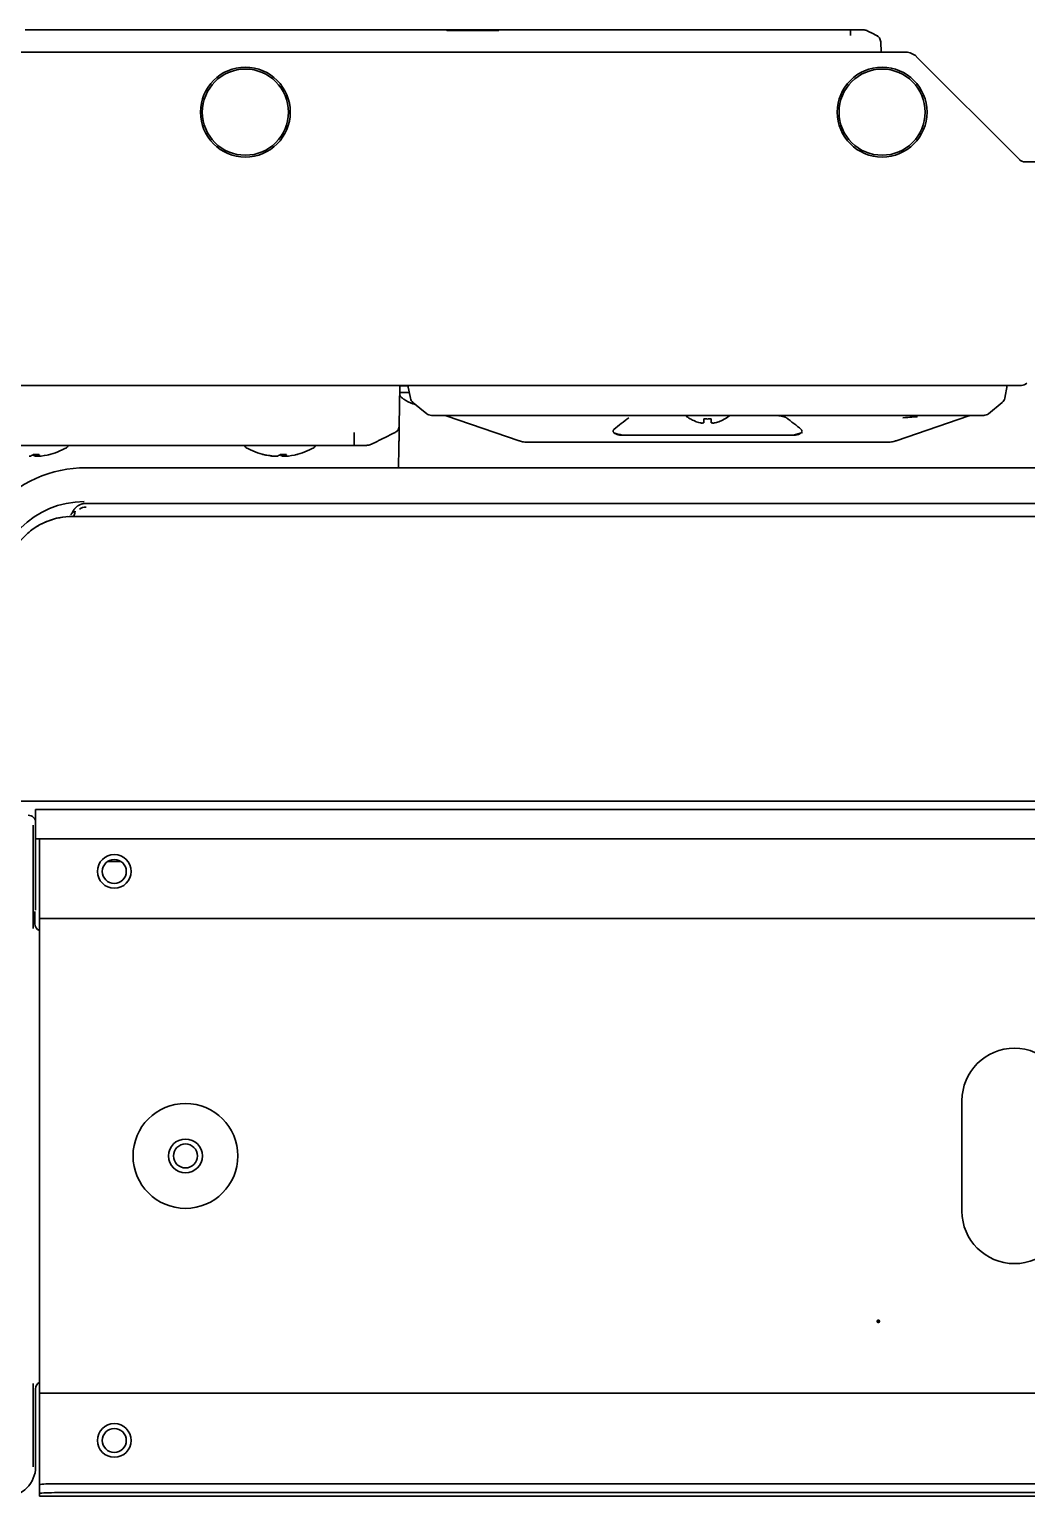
# Model space of a CAD drawing. Header units: inches. Extents: x 786 to 5593, y 691 to 5024.
# Drawn here: x 3460.9 to 3594, y 4761.3 to 4957.2 of the extents above; entities that cross this region are included whole.
import ezdxf

# ---------------------------------------------------------------- set-up
doc = ezdxf.new("R2010")
doc.units = ezdxf.units.IN
doc.layers.add('1', color=7, linetype='Continuous', true_color=0xffffff)
doc.layers.add('4', color=7, linetype='Continuous', true_color=0xffffff)

msp = doc.modelspace()

# ---------------------------------------------------------------- linework, layer by layer
at = {"layer": '1', "color": 7, "linetype": 'Continuous', "lineweight": 35}
for p, q in [((3460.32, 4957.18), (3467.64, 4957.18)), ((3465.04, 4957.24), (3465.04, 4957.18)), ((3471.68, 4957.18), (3504.97, 4957.18)), ((3485.7, 4957.18), (3485.7, 4957.24)), ((3493.97, 4957.18), (3493.97, 4957.24)), ((3509.01, 4957.18), (3516.33, 4957.18)), ((3509.82, 4957.18), (3509.82, 4957.24)), ((3523.59, 4957.18), (3570.52, 4957.18)), ((3449.24, 4954.18), (3577.91, 4954.18)), ((3574.55, 4955.59), (3574.63, 4954.18)), ((3579.33, 4953.59), (3593.08, 4939.84)), ((3593.79, 4939.54), (4057.69, 4939.54)), ((3593.33, 4909.68), (3457.45, 4909.68)), ((3510.37, 4909.68), (3510.28, 4904.28)), ((3511.44, 4909.65), (3510.37, 4909.65)), ((3511.77, 4907.99), (3511.44, 4909.68)), ((3591.44, 4909.68), (3591.11, 4907.99)), ((3511.62, 4908.75), (3510.35, 4908.75)), ((3510.83, 4907.86), (3510.88, 4907.86)), ((3512.11, 4907.41), (3513.94, 4905.9)), ((3588.94, 4905.9), (3590.77, 4907.41)), ((3517.44, 4905.68), (3514.58, 4905.68)), ((3516.48, 4905.64), (3516.55, 4905.61)), ((3516.55, 4905.61), (3526.27, 4902.28)), ((3585.44, 4905.68), (3517.44, 4905.68)), ((3549.14, 4905.2), (3549.14, 4905.23)), ((3553.74, 4905.23), (3553.74, 4905.2)), ((3576.61, 4902.28), (3586.33, 4905.61)), ((3588.3, 4905.68), (3585.44, 4905.68)), ((3586.33, 4905.61), (3586.4, 4905.64)), ((3562.84, 4903.03), (3540.04, 4903.03)), ((3504.27, 4901.68), (3456.24, 4901.68)), ((3526.27, 4902.28), (3526.34, 4902.27)), ((3527.61, 4902.1), (3575.27, 4902.1)), ((3576.54, 4902.27), (3576.61, 4902.28)), ((3461.83, 4900.47), (3461.83, 4900.22)), ((3462.08, 4900.48), (3462.08, 4900.22)), ((3493.65, 4900.23), (3493.65, 4900.22)), ((3494.83, 4900.47), (3494.83, 4900.22)), ((3495.08, 4900.48), (3495.08, 4900.22)), ((3456.24, 4854.18), (4195.24, 4854.18)), ((3461.74, 4853.05), (3461.74, 4852.83)), ((4189.24, 4853.05), (3461.74, 4853.05)), ((3461.74, 4852.83), (3461.74, 4849.29)), ((3461.42, 4850.96), (3461.42, 4837.15)), ((3461.74, 4849.29), (3461.74, 4849.11)), ((3461.74, 4849.11), (3461.74, 4839.61)), ((3461.74, 4849.11), (4189.24, 4849.11)), ((3462.24, 4849.11), (3462.24, 4839.48)), ((3471.34, 4846.1), (3473.15, 4846.1)), ((3461.65, 4837.79), (3461.65, 4839.41)), ((3461.65, 4837.79), (3461.65, 4839.41)), ((3462.24, 4839.48), (3462.24, 4838.48)), ((3462.24, 4836.28), (3462.24, 4838.48)), ((4189.24, 4838.48), (3462.24, 4838.48)), ((3461.65, 4837.79), (3461.65, 4837.79)), ((3462.24, 4836.28), (3462.24, 4777.28)), ((3585.4, 4814.16), (3585.4, 4799.4)), ((3461.42, 4776.4), (3461.42, 4765.28)), ((3461.74, 4775.68), (3461.74, 4765.28)), ((3462.24, 4775.08), (3462.24, 4777.28)), ((3462.24, 4774.08), (3462.24, 4775.08)), ((4189.24, 4775.08), (3462.24, 4775.08)), ((3462.24, 4774.08), (3462.24, 4763.55)), ((3462.24, 4763.55), (3462.24, 4762.86)), ((3462.24, 4761.67), (3462.24, 4762.86)), ((3464.24, 4763), (4187.24, 4763)), ((3462.24, 4761.36), (3462.24, 4761.67)), ((3462.24, 4761.36), (3462.24, 4761.35)), ((3462.24, 4761.35), (4189.24, 4761.35)), ((3464.24, 4761.81), (4187.24, 4761.81))]:
    msp.add_line(p, q, dxfattribs=at)
for centre, radius in [((3489.74, 4946.18), 6), ((3574.74, 4946.18), 6), ((3489.74, 4946.18), 5.75), ((3574.74, 4946.18), 5.75), ((3472.24, 4844.78), 2.25), ((3472.24, 4844.78), 1.6), ((3481.74, 4806.78), 7), ((3481.74, 4806.78), 2.26), ((3481.74, 4806.78), 1.6), ((3472.24, 4768.78), 2.25), ((3472.24, 4768.78), 1.6)]:
    msp.add_circle(centre, radius, dxfattribs=at)
for centre, radius, start, end in [((3577.91, 4952.18), 2, 45, 90), ((3593.79, 4940.54), 1, 225, 270), ((3511.29, 4910.15), 0.5, 270, 288.1955), ((3593.33, 4910.68), 1, 270, 315), ((3513.2, 4910.75), 3.74, 220.2596, 230.6449), ((3512.75, 4908.18), 1, 191, 230.5), ((3590.13, 4908.18), 1, 309.5, 349), ((3514.58, 4906.68), 1, 230.5, 270), ((3551.64, 4909.3), 4.8, 228.9523, 238.4186), ((3551.44, 4908.98), 3.78, 262.3959, 269.9965), ((3551.44, 4908.98), 3.78, 270.0035, 277.6041), ((3551.24, 4909.3), 4.8, 301.5837, 311.0475), ((3588.3, 4906.68), 1, 270, 309.5), ((3461.36, 4909.26), 9.08, 283.2612, 299.6794), ((3465.61, 4901.8), 0.5, 299.6794, 345.3977), ((3490.11, 4901.8), 0.5, 194.6023, 240.3206), ((3494.36, 4909.26), 9.08, 240.3206, 256.7388), ((3494.36, 4909.26), 9.08, 283.2612, 299.6794), ((3498.61, 4901.8), 0.5, 299.6794, 345.3977), ((3592.4, 4814.16), 7, 0, 180), ((3592.4, 4799.4), 7, 180, 0), ((3457.74, 4765.28), 4, 270, 0)]:
    msp.add_arc(centre, radius, start, end, dxfattribs=at)
for centre, major_axis, ratio, start_param, end_param in [((3573.55, 4955.54), (-0.999, -0.052), 0.99998, 3.141593, 4.207329), ((3513.2, 4910.77), (3.62, 0.87), 0.997235, 3.804658, 4.177379), ((3512.94, 4910.81), (0.81, 3.6), 0.902278, 3.129444, 3.24631), ((3551.44, 4852.82), (0, -56.13), 0.531846, 3.501545, 3.573753), ((3551.44, 4852.82), (0, -56.13), 0.531846, 2.709432, 2.78164), ((3576.78, 4905.18), (-2.94, -0.33), 0.030353, 3.541375, 4.453114), ((3551.44, 4921.57), (30.59, 0), 0.652774, 4.290638, 4.330587), ((3551.44, 4921.57), (30.59, 0), 0.652774, 5.094191, 5.13959), ((3460.73, 4909.26), (0, -9.06), 0.319632, 0.058074, 0.249579), ((3462, 4909.26), (0, 9.06), 0.319632, 2.921888, 3.083519), ((3461.84, 4909.26), (0, 8.79), 0.978398, 3.096057, 3.187129), ((3461.3, 4909.26), (0, -9.06), 0.995851, 0.058074, 0.085647), ((3462.03, 4909.26), (0, 9.06), 0.090997, 3.199666, 3.391172), ((3461.58, 4909.26), (0, 9.06), 0.947542, 3.199666, 3.391172), ((3494.15, 4909.26), (0, -9.06), 0.947542, 6.033606, 6.225112), ((3492.11, 4909.26), (0, -8.79), 0.206731, 6.237649, 6.328721), ((3494.43, 4909.26), (0, 9.06), 0.995851, 2.892014, 3.083519), ((3493.73, 4909.26), (0, -9.06), 0.319632, 0.058074, 0.249579), ((3495, 4909.26), (0, 9.06), 0.319632, 2.921888, 3.083519), ((3494.84, 4909.26), (0, 8.79), 0.978398, 3.096057, 3.187129), ((3494.3, 4909.26), (0, -9.06), 0.995851, 0.058074, 0.085647), ((3495.03, 4909.26), (0, 9.06), 0.090997, 3.199666, 3.391172), ((3494.58, 4909.26), (0, 9.06), 0.947542, 3.199666, 3.391172), ((3460.74, 4851.28), (0.708, 0.708), 0.998783, 5.498396, 7.067974), ((3462.65, 4837.79), (-0.709, -0.709), 0.997569, 5.498396, 6.644262), ((3462.74, 4775.68), (-0.708, 0.708), 0.998783, 6.021139, 7.067974), ((3464.24, 4762.86), (-2, 0), 0.069756, 4.712389, 6.283185), ((3464.24, 4761.67), (2, 0), 0.069756, 1.570796, 3.141593)]:
    msp.add_ellipse(centre, major_axis=major_axis, ratio=ratio, start_param=start_param, end_param=end_param, dxfattribs=at)
for points, knots in [([(3467.64, 4957.18), (3467.71, 4957.18), (3467.78, 4957.18), (3467.92, 4957.18), (3467.99, 4957.18), (3468.1, 4957.18), (3468.14, 4957.18), (3468.21, 4957.18), (3468.25, 4957.18), (3468.36, 4957.18), (3468.44, 4957.18), (3468.59, 4957.18), (3468.67, 4957.18), (3468.83, 4957.18), (3468.91, 4957.18), (3469.16, 4957.18), (3469.32, 4957.18), (3469.58, 4957.18), (3469.67, 4957.18), (3469.8, 4957.18), (3469.85, 4957.18), (3469.94, 4957.18), (3469.98, 4957.18), (3470.12, 4957.18), (3470.21, 4957.18), (3470.39, 4957.18), (3470.48, 4957.18), (3470.66, 4957.18), (3470.75, 4957.18), (3470.93, 4957.18), (3471.03, 4957.18), (3471.21, 4957.18), (3471.3, 4957.18), (3471.49, 4957.18), (3471.59, 4957.18), (3471.68, 4957.18)], [0, 0, 0, 0, 0.0625, 0.0625, 0.125, 0.125, 0.15625, 0.15625, 0.1875, 0.1875, 0.25, 0.25, 0.3125, 0.3125, 0.375, 0.375, 0.5, 0.5, 0.5625, 0.5625, 0.59375, 0.59375, 0.625, 0.625, 0.6875, 0.6875, 0.75, 0.75, 0.8125, 0.8125, 0.875, 0.875, 0.9375, 0.9375, 1, 1, 1, 1]), ([(3504.97, 4957.18), (3505.07, 4957.18), (3505.16, 4957.18), (3505.35, 4957.18), (3505.44, 4957.18), (3505.58, 4957.18), (3505.63, 4957.18), (3505.72, 4957.18), (3505.77, 4957.18), (3505.91, 4957.18), (3506, 4957.18), (3506.18, 4957.18), (3506.27, 4957.18), (3506.45, 4957.18), (3506.54, 4957.18), (3506.81, 4957.18), (3506.98, 4957.18), (3507.24, 4957.18), (3507.33, 4957.18), (3507.46, 4957.18), (3507.5, 4957.18), (3507.58, 4957.18), (3507.62, 4957.18), (3507.83, 4957.18), (3507.99, 4957.18), (3508.22, 4957.18), (3508.3, 4957.18), (3508.45, 4957.18), (3508.52, 4957.18), (3508.66, 4957.18), (3508.73, 4957.18), (3508.87, 4957.18), (3508.94, 4957.18), (3509.01, 4957.18)], [0, 0, 0, 0, 0.0625, 0.0625, 0.125, 0.125, 0.15625, 0.15625, 0.1875, 0.1875, 0.25, 0.25, 0.3125, 0.3125, 0.375, 0.375, 0.5, 0.5, 0.5625, 0.5625, 0.59375, 0.59375, 0.625, 0.625, 0.75, 0.75, 0.8125, 0.8125, 0.875, 0.875, 0.9375, 0.9375, 1, 1, 1, 1]), ([(3516.33, 4957.18), (3516.45, 4957.18), (3516.57, 4957.18), (3516.82, 4957.18), (3516.95, 4957.18), (3517.15, 4957.18), (3517.21, 4957.18), (3517.35, 4957.18), (3517.41, 4957.18), (3517.62, 4957.18), (3517.75, 4957.18), (3518.17, 4957.18), (3518.46, 4957.18), (3519.05, 4957.18), (3519.35, 4957.18), (3519.82, 4957.18), (3519.97, 4957.18), (3520.17, 4957.18), (3520.21, 4957.18), (3520.29, 4957.18), (3520.41, 4957.18), (3520.86, 4957.18), (3521.26, 4957.18), (3521.76, 4957.18), (3521.92, 4957.18), (3522.25, 4957.18), (3522.42, 4957.18), (3522.75, 4957.18), (3522.92, 4957.18), (3523.25, 4957.18), (3523.42, 4957.18), (3523.59, 4957.18)], [0, 0, 0, 0, 0.0625, 0.0625, 0.125, 0.125, 0.15625, 0.15625, 0.1875, 0.1875, 0.25, 0.25, 0.375, 0.375, 0.5, 0.5, 0.5625, 0.5625, 0.578125, 0.578125, 0.59375, 0.625, 0.75, 0.75, 0.8125, 0.8125, 0.875, 0.875, 0.9375, 0.9375, 1, 1, 1, 1]), ([(3523.59, 4957.08), (3523.59, 4957.08), (3523.59, 4957.08), (3523.58, 4957.08), (3523.57, 4957.08), (3523.56, 4957.08), (3523.52, 4957.08), (3523.45, 4957.08), (3523.31, 4957.08), (3523.19, 4957.08), (3522.95, 4957.08), (3522.79, 4957.08), (3522.47, 4957.08), (3522.31, 4957.08), (3521.99, 4957.08), (3521.83, 4957.08), (3521.36, 4957.08), (3521.05, 4957.08), (3520.66, 4957.08), (3520.55, 4957.08), (3520.43, 4957.08), (3520.36, 4957.08), (3520.32, 4957.08), (3520.13, 4957.08), (3519.98, 4957.08), (3519.53, 4957.08), (3519.24, 4957.08), (3518.68, 4957.08), (3518.4, 4957.08), (3518, 4957.08), (3517.87, 4957.08), (3517.68, 4957.08), (3517.61, 4957.08), (3517.48, 4957.08), (3517.42, 4957.08), (3517.23, 4957.08), (3517.11, 4957.08), (3516.93, 4957.08), (3516.87, 4957.08), (3516.78, 4957.08), (3516.74, 4957.08), (3516.69, 4957.08), (3516.66, 4957.08), (3516.65, 4957.08), (3516.64, 4957.08), (3516.64, 4957.08), (3516.64, 4957.08), (3516.64, 4957.08)], [0, 0, 0, 0, 0.000977, 0.000977, 0.001953, 0.003906, 0.007813, 0.015625, 0.03125, 0.0625, 0.0625, 0.125, 0.125, 0.1875, 0.1875, 0.25, 0.25, 0.375, 0.375, 0.40625, 0.421875, 0.421875, 0.4375, 0.4375, 0.5, 0.5, 0.625, 0.625, 0.75, 0.75, 0.8125, 0.8125, 0.84375, 0.84375, 0.875, 0.875, 0.9375, 0.9375, 0.96875, 0.96875, 0.984375, 0.992188, 0.996094, 0.998047, 0.999023, 0.999023, 1, 1, 1, 1]), ([(3570.52, 4957.18), (3570.52, 4957.18), (3570.53, 4957.17), (3570.53, 4957.13), (3570.53, 4957.11), (3570.53, 4957.08)], [0, 0, 0, 0, 0.5, 0.5, 1, 1, 1, 1]), ([(3570.53, 4957.18), (3570.58, 4957.18), (3570.64, 4957.18), (3570.72, 4957.18), (3570.75, 4957.18), (3570.8, 4957.18), (3570.83, 4957.18), (3570.91, 4957.18), (3570.97, 4957.18), (3571.07, 4957.18), (3571.13, 4957.18), (3571.23, 4957.18), (3571.28, 4957.18), (3571.35, 4957.18), (3571.38, 4957.18), (3571.42, 4957.18), (3571.45, 4957.18), (3571.52, 4957.18), (3571.56, 4957.18), (3571.65, 4957.18), (3571.69, 4957.18), (3571.75, 4957.18), (3571.77, 4957.18), (3571.8, 4957.18), (3571.82, 4957.18), (3571.87, 4957.18), (3571.94, 4957.18), (3572, 4957.18), (3572.05, 4957.18), (3572.08, 4957.18), (3572.11, 4957.18), (3572.12, 4957.18), (3572.14, 4957.18), (3572.15, 4957.18), (3572.17, 4957.18), (3572.19, 4957.18), (3572.21, 4957.18), (3572.22, 4957.18), (3572.23, 4957.18), (3572.24, 4957.18), (3572.24, 4957.18)], [0, 0, 0, 0, 0.0625, 0.0625, 0.09375, 0.09375, 0.125, 0.125, 0.1875, 0.1875, 0.25, 0.25, 0.3125, 0.3125, 0.34375, 0.34375, 0.375, 0.375, 0.4375, 0.4375, 0.5, 0.5, 0.53125, 0.53125, 0.5625, 0.5625, 0.625, 0.6875, 0.6875, 0.75, 0.75, 0.78125, 0.78125, 0.8125, 0.8125, 0.875, 0.875, 0.9375, 0.9375, 1, 1, 1, 1]), ([(3572.24, 4957.18), (3572.31, 4957.18), (3572.39, 4957.17), (3572.54, 4957.13), (3572.61, 4957.11), (3572.68, 4957.08)], [0, 0, 0, 0, 0.5, 0.5, 1, 1, 1, 1]), ([(3573.99, 4956.44), (3574.07, 4956.4), (3574.14, 4956.35), (3574.28, 4956.23), (3574.34, 4956.16), (3574.44, 4956.01), (3574.47, 4955.93), (3574.53, 4955.77), (3574.55, 4955.68), (3574.55, 4955.59)], [0, 0, 0, 0, 0.25, 0.25, 0.5, 0.5, 0.75, 0.75, 1, 1, 1, 1]), ([(3549.14, 4905.23), (3549.34, 4905.11), (3549.55, 4905), (3549.88, 4904.86), (3549.99, 4904.82), (3550.21, 4904.74), (3550.32, 4904.71), (3550.44, 4904.68)], [0, 0, 0, 0, 0.5, 0.5, 0.75, 0.75, 1, 1, 1, 1]), ([(3550.94, 4904.68), (3550.94, 4904.71), (3550.94, 4904.74), (3550.94, 4904.82), (3550.94, 4904.86), (3550.94, 4904.95), (3550.94, 4905), (3550.94, 4905.08), (3550.94, 4905.11), (3550.94, 4905.17), (3550.94, 4905.2), (3550.94, 4905.23)], [0, 0, 0, 0, 0.25, 0.25, 0.5, 0.5, 0.75, 0.75, 0.875, 0.875, 1, 1, 1, 1]), ([(3551.94, 4905.23), (3551.94, 4905.11), (3551.94, 4905), (3551.94, 4904.86), (3551.94, 4904.82), (3551.94, 4904.74), (3551.94, 4904.71), (3551.94, 4904.68)], [0, 0, 0, 0, 0.5, 0.5, 0.75, 0.75, 1, 1, 1, 1]), ([(3552.44, 4904.68), (3552.55, 4904.71), (3552.67, 4904.74), (3552.89, 4904.82), (3553, 4904.86), (3553.22, 4904.95), (3553.32, 4905), (3553.48, 4905.08), (3553.53, 4905.11), (3553.64, 4905.17), (3553.69, 4905.2), (3553.74, 4905.23)], [0, 0, 0, 0, 0.25, 0.25, 0.5, 0.5, 0.75, 0.75, 0.875, 0.875, 1, 1, 1, 1]), ([(3561.95, 4905.35), (3561.94, 4905.36), (3561.93, 4905.37), (3561.9, 4905.38), (3561.88, 4905.39), (3561.84, 4905.42), (3561.81, 4905.43), (3561.72, 4905.47), (3561.65, 4905.5), (3561.53, 4905.54), (3561.46, 4905.56), (3561.33, 4905.59), (3561.27, 4905.6), (3561.14, 4905.62), (3561.07, 4905.63), (3560.94, 4905.65), (3560.88, 4905.66), (3560.68, 4905.67), (3560.55, 4905.68), (3560.41, 4905.68)], [0, 0, 0, 0, 0.03125, 0.03125, 0.0625, 0.0625, 0.125, 0.125, 0.25, 0.25, 0.375, 0.375, 0.5, 0.5, 0.625, 0.625, 0.75, 0.75, 1, 1, 1, 1]), ([(3586.53, 4905.67), (3586.53, 4905.66), (3586.52, 4905.66), (3586.49, 4905.66), (3586.45, 4905.65), (3586.4, 4905.64)], [0, 0, 0, 0, 0.0591, 0.0591, 1, 1, 1, 1]), ([(3509.72, 4903.4), (3509.8, 4903.44), (3509.88, 4903.49), (3510.01, 4903.61), (3510.07, 4903.68), (3510.17, 4903.84), (3510.21, 4903.92), (3510.26, 4904.1), (3510.28, 4904.19), (3510.28, 4904.28)], [0, 0, 0, 0, 0.25, 0.25, 0.5, 0.5, 0.75, 0.75, 1, 1, 1, 1]), ([(3510.28, 4904.28), (3510.28, 4904.28), (3510.28, 4904.27), (3510.28, 4904.26), (3510.28, 4904.25), (3510.28, 4904.22), (3510.28, 4904.2), (3510.28, 4904.16), (3510.28, 4904.14), (3510.27, 4904.06), (3510.27, 4903.99), (3510.27, 4903.89), (3510.27, 4903.87), (3510.27, 4903.83), (3510.27, 4903.8), (3510.27, 4903.73), (3510.27, 4903.68), (3510.26, 4903.52), (3510.26, 4903.29), (3510.26, 4903), (3510.25, 4902.77), (3510.25, 4902.69), (3510.25, 4902.58), (3510.25, 4902.56), (3510.25, 4902.52), (3510.25, 4902.46), (3510.25, 4902.39), (3510.24, 4902.17), (3510.24, 4901.98), (3510.23, 4901.59), (3510.23, 4901.39), (3510.22, 4900.96), (3510.22, 4900.73), (3510.21, 4900.44), (3510.21, 4900.38), (3510.21, 4900.27), (3510.21, 4900.21), (3510.2, 4900.03), (3510.2, 4899.91), (3510.2, 4899.54), (3510.19, 4899.29), (3510.19, 4898.93), (3510.18, 4898.83), (3510.18, 4898.72)], [0, 0, 0, 0, 0.039629, 0.039629, 0.079997, 0.079997, 0.120364, 0.120364, 0.160732, 0.160732, 0.241468, 0.241468, 0.261652, 0.261652, 0.281836, 0.281836, 0.322204, 0.322204, 0.402939, 0.483675, 0.483675, 0.524043, 0.524043, 0.534135, 0.534135, 0.544227, 0.564411, 0.564411, 0.645146, 0.645146, 0.725882, 0.725882, 0.806618, 0.806618, 0.826802, 0.826802, 0.846986, 0.846986, 0.887354, 0.887354, 0.968089, 0.968089, 1, 1, 1, 1]), ([(3540.04, 4903.03), (3539.97, 4903.03), (3539.83, 4903.04), (3539.69, 4903.06), (3539.56, 4903.08), (3539.49, 4903.1), (3539.39, 4903.12), (3539.35, 4903.14), (3539.3, 4903.15), (3539.29, 4903.16), (3539.25, 4903.17), (3539.24, 4903.18), (3539.19, 4903.2), (3539.16, 4903.21), (3539.1, 4903.25), (3539.07, 4903.26), (3539.02, 4903.29), (3539.01, 4903.3), (3538.98, 4903.32), (3538.97, 4903.34), (3538.94, 4903.36), (3538.93, 4903.37), (3538.91, 4903.4), (3538.9, 4903.41), (3538.88, 4903.44), (3538.87, 4903.45), (3538.86, 4903.47), (3538.85, 4903.48), (3538.85, 4903.5), (3538.85, 4903.5), (3538.84, 4903.53), (3538.83, 4903.55), (3538.83, 4903.57), (3538.83, 4903.58), (3538.83, 4903.6), (3538.83, 4903.6), (3538.84, 4903.63), (3538.84, 4903.65), (3538.85, 4903.67), (3538.85, 4903.68), (3538.86, 4903.69), (3538.86, 4903.7), (3538.88, 4903.72), (3538.89, 4903.73), (3538.91, 4903.76), (3538.92, 4903.77), (3538.94, 4903.78)], [0, 0, 0, 0, 0.125, 0.25, 0.25, 0.375, 0.375, 0.4375, 0.4375, 0.46875, 0.46875, 0.5, 0.5, 0.5625, 0.5625, 0.625, 0.625, 0.65625, 0.65625, 0.6875, 0.6875, 0.71875, 0.71875, 0.75, 0.75, 0.78125, 0.78125, 0.796875, 0.796875, 0.8125, 0.8125, 0.84375, 0.84375, 0.859375, 0.859375, 0.875, 0.875, 0.90625, 0.90625, 0.921875, 0.921875, 0.9375, 0.9375, 0.96875, 0.96875, 1, 1, 1, 1]), ([(3563.94, 4903.78), (3563.96, 4903.77), (3563.97, 4903.76), (3563.99, 4903.74), (3563.99, 4903.73), (3564, 4903.72), (3564.01, 4903.71), (3564.02, 4903.69), (3564.03, 4903.68), (3564.04, 4903.65), (3564.04, 4903.65), (3564.04, 4903.63), (3564.04, 4903.62), (3564.05, 4903.6), (3564.05, 4903.58), (3564.05, 4903.55), (3564.04, 4903.53), (3564.03, 4903.5), (3564.03, 4903.48), (3564.01, 4903.45), (3564, 4903.44), (3563.98, 4903.41), (3563.97, 4903.4), (3563.95, 4903.37), (3563.94, 4903.36), (3563.9, 4903.32), (3563.87, 4903.3), (3563.81, 4903.26), (3563.78, 4903.25), (3563.74, 4903.22), (3563.72, 4903.21), (3563.69, 4903.2), (3563.68, 4903.19), (3563.6, 4903.16), (3563.53, 4903.14), (3563.43, 4903.11), (3563.4, 4903.1), (3563.33, 4903.08), (3563.29, 4903.08), (3563.19, 4903.06), (3563.12, 4903.05), (3562.98, 4903.04), (3562.91, 4903.03), (3562.84, 4903.03)], [0, 0, 0, 0, 0.03125, 0.03125, 0.046875, 0.046875, 0.0625, 0.0625, 0.09375, 0.09375, 0.109375, 0.109375, 0.125, 0.125, 0.15625, 0.15625, 0.1875, 0.1875, 0.21875, 0.21875, 0.25, 0.25, 0.28125, 0.28125, 0.3125, 0.3125, 0.375, 0.375, 0.4375, 0.4375, 0.46875, 0.46875, 0.5, 0.5, 0.625, 0.625, 0.6875, 0.6875, 0.75, 0.75, 0.875, 0.875, 1, 1, 1, 1]), ([(3504.28, 4901.88), (3504.28, 4901.82), (3504.28, 4901.76), (3504.28, 4901.69), (3504.27, 4901.68), (3504.27, 4901.68)], [0, 0, 0, 0, 0.5, 0.5, 1, 1, 1, 1]), ([(3505.78, 4901.68), (3505.78, 4901.68), (3505.77, 4901.68), (3505.77, 4901.68), (3505.76, 4901.68), (3505.75, 4901.68), (3505.75, 4901.68), (3505.74, 4901.68), (3505.73, 4901.68), (3505.72, 4901.68), (3505.71, 4901.68), (3505.69, 4901.68), (3505.67, 4901.68), (3505.67, 4901.68), (3505.64, 4901.68), (3505.61, 4901.68), (3505.57, 4901.68), (3505.54, 4901.68), (3505.49, 4901.68), (3505.46, 4901.68), (3505.41, 4901.68), (3505.4, 4901.68), (3505.36, 4901.68), (3505.35, 4901.68), (3505.29, 4901.68), (3505.26, 4901.68), (3505.18, 4901.68), (3505.14, 4901.68), (3505.06, 4901.68), (3505.02, 4901.68), (3504.95, 4901.68), (3504.93, 4901.68), (3504.89, 4901.68), (3504.87, 4901.68), (3504.8, 4901.68), (3504.75, 4901.68), (3504.66, 4901.68), (3504.61, 4901.68), (3504.54, 4901.68), (3504.52, 4901.68), (3504.47, 4901.68), (3504.44, 4901.68), (3504.39, 4901.68), (3504.37, 4901.68), (3504.32, 4901.68), (3504.3, 4901.68), (3504.27, 4901.68)], [0, 0, 0, 0, 0.0625, 0.0625, 0.09375, 0.09375, 0.125, 0.125, 0.15625, 0.15625, 0.1875, 0.21875, 0.21875, 0.25, 0.25, 0.3125, 0.3125, 0.375, 0.375, 0.4375, 0.4375, 0.46875, 0.46875, 0.5, 0.5, 0.5625, 0.5625, 0.625, 0.625, 0.6875, 0.6875, 0.71875, 0.71875, 0.75, 0.75, 0.8125, 0.8125, 0.875, 0.875, 0.90625, 0.90625, 0.9375, 0.9375, 0.96875, 0.96875, 1, 1, 1, 1]), ([(3506.67, 4901.88), (3506.53, 4901.82), (3506.38, 4901.76), (3506.09, 4901.69), (3505.93, 4901.68), (3505.78, 4901.68)], [0, 0, 0, 0, 0.5, 0.5, 1, 1, 1, 1]), ([(3526.34, 4902.27), (3526.42, 4902.24), (3526.59, 4902.19), (3526.89, 4902.14), (3527.24, 4902.11), (3527.48, 4902.1), (3527.61, 4902.1)], [0, 0, 0, 0, 0.221555, 0.46552, 0.72781, 1, 1, 1, 1]), ([(3575.27, 4902.1), (3575.4, 4902.1), (3575.64, 4902.11), (3575.99, 4902.14), (3576.29, 4902.19), (3576.46, 4902.24), (3576.54, 4902.27)], [0, 0, 0, 0, 0.27219, 0.53448, 0.778445, 1, 1, 1, 1])]:
    msp.add_open_spline(points, degree=3, knots=knots, dxfattribs=at)
for points, degree in [([(3570.53, 4957.08), (3570.53, 4956.44)], 1), ([(3572.68, 4957.08), (3573.99, 4956.44)], 1), ([(3504.28, 4903.4), (3504.28, 4901.88)], 1), ([(3509.72, 4903.4), (3506.67, 4901.88)], 1), ([(3550.44, 4904.68), (3550.48, 4904.68), (3550.56, 4904.67), (3550.69, 4904.66), (3550.82, 4904.67), (3550.9, 4904.68), (3550.94, 4904.68)], 3), ([(3551.94, 4904.68), (3551.98, 4904.68), (3552.07, 4904.67), (3552.19, 4904.66), (3552.32, 4904.67), (3552.4, 4904.68), (3552.44, 4904.68)], 3)]:
    msp.add_open_spline(points, degree=degree, dxfattribs=at)
at = {"layer": '1', "color": 163, "linetype": 'Continuous', "lineweight": 70}
msp.add_point((3574.24, 4784.68), dxfattribs=at)
msp.add_point((3574.24, 4784.68), dxfattribs=at)
at = {"layer": '4', "color": 7, "linetype": 'Continuous', "lineweight": 35}
for p, q in [((3791.58, 4898.69), (3468.49, 4898.69)), ((3468.47, 4893.93), (4183.01, 4893.93)), ((3468.47, 4893.93), (4183.01, 4893.93)), ((3466.09, 4892.21), (3466.04, 4892.19)), ((3466.09, 4892.21), (3466.04, 4892.19)), ((3466.1, 4892.21, 0), (3466.05, 4892.19, 0)), ((3466.1, 4892.21, 0), (3466.06, 4892.19, 0)), ((4184.87, 4892.18), (3466.61, 4892.18)), ((4184.87, 4892.18), (3466.61, 4892.18))]:
    msp.add_line(p, q, dxfattribs=at)
for centre, radius, start, end in [((3468.49, 4882.18), 16.51, 90, 137.9028), ((3468.24, 4882.18), 11.99, 90, 180), ((3465.73, 4893.14, 0), 1, 314.1749, 336.181), ((3465.73, 4893.14, 0), 1, 314.1749, 336.181)]:
    msp.add_arc(centre, radius, start, end, dxfattribs=at)
for centre, major_axis, ratio, start_param, end_param in [((3468.47, 4891.93), (-1.5, 0), 0.999848, 4.712361, 5.328671), ((3468.47, 4891.93), (-1.5, 0), 0.999848, 4.712361, 5.328671), ((3466.62, 4883.18), (-3.07, -8.46), 0.999999, 3.636789, 4.114937), ((3465.73, 4893.14), (-0.39, -0.921), 0.999999, 1.171438, 1.556313), ((3465.73, 4893.14), (-0.39, -0.921), 0.999999, 1.171417, 1.556302), ((3466.61, 4893.18), (0, -1), 0.423885, 6.283177, 7.567267), ((3466.61, 4893.18), (0, -1), 0.423885, 6.283177, 7.567267)]:
    msp.add_ellipse(centre, major_axis=major_axis, ratio=ratio, start_param=start_param, end_param=end_param, dxfattribs=at)
msp.add_rational_spline([(3468.47, 4893.93), (3468.4, 4893.93), (3468.05, 4893.91), (3467.48, 4893.72), (3466.94, 4893.26), (3466.72, 4892.89), (3466.64, 4892.73)], [0.999999262717, 0.999999262717, 0.999999262571, 0.999999261087, 0.999999257441, 0.999999254581, 0.99999925331], degree=3, knots=[0, 0, 0, 0, 0.092093, 0.454546, 0.771811, 1, 1, 1, 1], dxfattribs=at)
msp.add_rational_spline([(3468.47, 4893.93), (3468.4, 4893.93), (3468.05, 4893.91), (3467.48, 4893.72), (3466.94, 4893.26), (3466.72, 4892.89), (3466.64, 4892.73)], [0.999999262717, 0.999999262717, 0.999999262571, 0.999999261087, 0.999999257441, 0.999999254581, 0.99999925331], degree=3, knots=[0, 0, 0, 0, 0.092093, 0.454546, 0.771811, 1, 1, 1, 1], dxfattribs=at)
for points, knots in [([(3466.61, 4892.18), (3465.5, 4892.18), (3463.89, 4891.87), (3461.88, 4890.89), (3460.57, 4889.91), (3459.38, 4888.62), (3458.12, 4886.6), (3457.66, 4884.74), (3457.62, 4883.49)], [0, 0, 0, 0, 0.240915, 0.349322, 0.484844, 0.593273, 0.728827, 1, 1, 1, 1]), ([(3466.67, 4892.74), (3466.64, 4892.68), (3466.57, 4892.56), (3466.47, 4892.45), (3466.42, 4892.4), (3466.42, 4892.4)], [0, 0, 0, 0, 0.492881, 0.999987, 1, 1, 1, 1]), ([(3467.02, 4892.89), (3466.9, 4892.84), (3466.81, 4892.8), (3466.68, 4892.75), (3466.64, 4892.73), (3466.64, 4892.73)], [0, 0, 0, 0, 0.5, 0.5, 1, 1, 1, 1]), ([(3467.02, 4892.89), (3466.9, 4892.84), (3466.81, 4892.8), (3466.68, 4892.75), (3466.64, 4892.73), (3466.64, 4892.73)], [0, 0, 0, 0, 0.5, 0.5, 1, 1, 1, 1])]:
    msp.add_open_spline(points, degree=3, knots=knots, dxfattribs=at)
msp.add_open_spline([(3466.64, 4892.73), (3466.64, 4892.73)], degree=1, dxfattribs=at)
msp.add_open_spline([(3466.64, 4892.73), (3466.64, 4892.73)], degree=1, dxfattribs=at)

doc.saveas('drawing.dxf')
